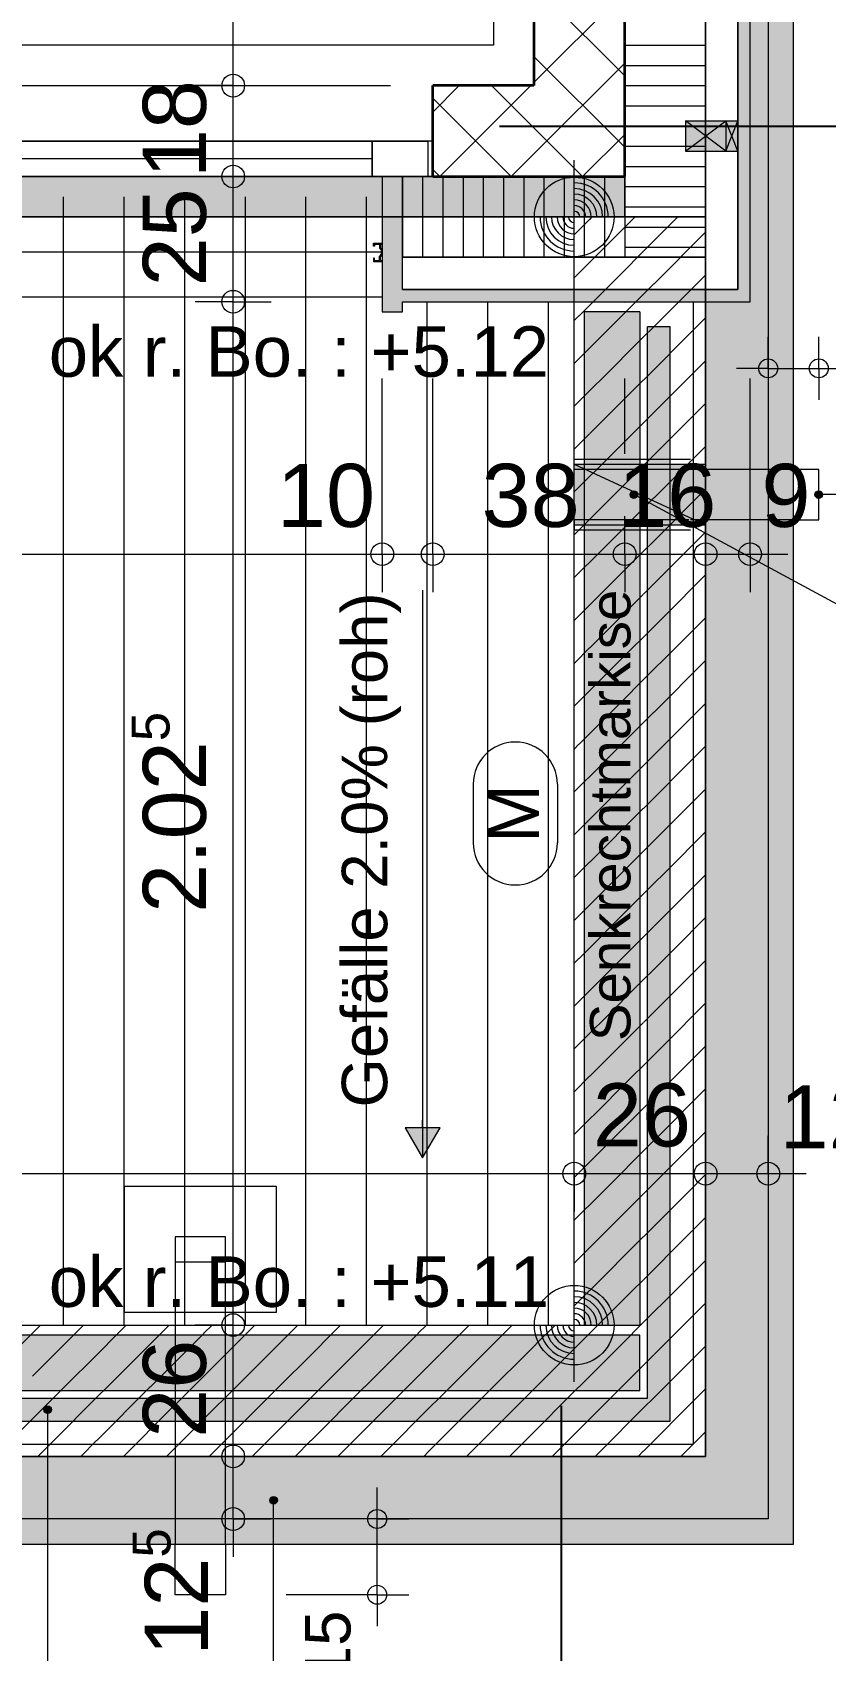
# Model space of a CAD drawing. Header units: metres. Extents: x 0.003 to 0.843, y 0.003 to 0.597.
# Drawn here: x 0.6109 to 0.6423, y 0.1042 to 0.1683 of the extents above; entities that cross this region are included whole.
import ezdxf

# ---------------------------------------------------------------- set-up
doc = ezdxf.new("R2010")
doc.units = ezdxf.units.M
for name, pattern in [('AUSGEZOGEN', [0]), ('LINIE_23', [0.0079, 0.004, -0.0013, 0, -0.0013, 0, -0.0013]), ('PUNKT2', [3.175, 0, -3.175]), ('STRICHLINIE', [19.05, 12.7, -6.35]), ('STRICHPUNKT', [25.4, 12.7, -6.35, 0, -6.35])]:
    doc.linetypes.add(name, pattern=pattern)
for name, color, linetype, lineweight in [('Allgemein', 7, 'AUSGEZOGEN', 18), ('Ausbau Raeume', 7, 'AUSGEZOGEN', 18), ('Aussparungszeichen', 7, 'AUSGEZOGEN', 25), ('Bauachsen grob', 7, 'STRICHPUNKT', 13), ('Beton Ansicht', 7, 'AUSGEZOGEN', 13), ('Beton verdeckt vorne', 7, 'STRICHLINIE', 13), ('Bodenplatte', 7, 'AUSGEZOGEN', 18), ('Daemmung', 7, 'AUSGEZOGEN', 18), ('Decke', 7, 'AUSGEZOGEN', 35), ('Detailmasse', 7, 'AUSGEZOGEN', 13), ('Dichtung', 240, 'AUSGEZOGEN', 13), ('Elektro Text', 251, 'AUSGEZOGEN', 18), ('Entwaesserungsb._ Retentionb', 251, 'AUSGEZOGEN', 25), ('Fenster', 7, 'AUSGEZOGEN', 18), ('Holz Fassadenverkleidung', 7, 'AUSGEZOGEN', 18), ('Holz Unterkonstruktion', 7, 'AUSGEZOGEN', 25), ('Holzgelaender', 7, 'AUSGEZOGEN', 25), ('Konstruktion oben', 7, 'STRICHLINIE', 13), ('Rolladen', 7, 'AUSGEZOGEN', 13), ('Spengler', 7, 'AUSGEZOGEN', 18), ('Text Koten', 7, 'AUSGEZOGEN', 25), ('Text Werkplan Ausfuehrung', 7, 'AUSGEZOGEN', 25), ('Unterkonstruktion', 7, 'AUSGEZOGEN', 18), ('Vorhangbrett', 7, 'AUSGEZOGEN', 13), ('Wand Beton bewehrt', 7, 'AUSGEZOGEN', 35), ('Werkplan- Ausfuehrungsmasse', 7, 'AUSGEZOGEN', 13)]:
    doc.layers.add(name, color=color, linetype=linetype, lineweight=lineweight)
doc.styles.add('ARIAL', font='ARIAL.TTF')

msp = doc.modelspace()

# ---------------------------------------------------------------- hatches: boundary and pattern name
at = {"layer": 'Allgemein', "linetype": 'AUSGEZOGEN', "lineweight": 13}
h = msp.add_hatch(color=32, dxfattribs=at)
h.paths.add_polyline_path([(0.63884, 0.175797), (0.63884, 0.157637), (0.63932, 0.157637), (0.63932, 0.175797)])
h.paths.add_polyline_path([(0.63884, 0.202597), (0.63884, 0.201397), (0.63932, 0.201397), (0.63932, 0.202597)])
h = msp.add_hatch(color=32, dxfattribs=at)
h.paths.add_polyline_path([(0.47636, 0.158117), (0.45436, 0.158117), (0.45436, 0.157637), (0.47636, 0.157637)])
h.paths.add_polyline_path([(0.57596, 0.157637), (0.57596, 0.158117), (0.56526, 0.158117), (0.56526, 0.157637)])
h.paths.add_polyline_path([(0.50236, 0.157637), (0.50236, 0.158117), (0.48036, 0.158117), (0.48036, 0.157637)])
h.paths.add_polyline_path([(0.39146, 0.158117), (0.38076, 0.158117), (0.38076, 0.157637), (0.39146, 0.157637)])
h.paths.add_polyline_path([(0.62556, 0.158117), (0.62556, 0.157637), (0.63884, 0.157637), (0.63884, 0.158117)])
h.paths.add_polyline_path([(0.3174, 0.157637), (0.33116, 0.157637), (0.33116, 0.158117), (0.3174, 0.158117)])
at = {"layer": 'Aussparungszeichen', "linetype": 'AUSGEZOGEN', "lineweight": 13}
msp.add_hatch(color=9, dxfattribs=at).paths.add_polyline_path([(0.63236, 0.151197), (0.63236, 0.148797), (0.63756, 0.148797), (0.63756, 0.151197)])
at = {"layer": 'Bodenplatte', "linetype": 'AUSGEZOGEN', "lineweight": 13}
msp.add_hatch(color=71, dxfattribs=at).paths.add_polyline_path([(0.32236, 0.162597), (0.32236, 0.160997), (0.63436, 0.160997), (0.63436, 0.162597)])
at = {"layer": 'Daemmung', "linetype": 'AUSGEZOGEN', "lineweight": 13}
msp.add_hatch(color=32, dxfattribs=at).paths.add_polyline_path([(0.62556, 0.159397), (0.62556, 0.162597), (0.62476, 0.162597), (0.62476, 0.159397), (0.62476, 0.158597), (0.62476, 0.158117), (0.62476, 0.157637), (0.62476, 0.157237), (0.62556, 0.157237), (0.62556, 0.157637), (0.62556, 0.158117), (0.62556, 0.158597)])
at = {"layer": 'Entwaesserungsb._ Retentionb', "linetype": 'AUSGEZOGEN', "lineweight": 13}
msp.add_hatch(color=7, dxfattribs=at).paths.add_polyline_path([(0.62567, 0.124919), (0.62636, 0.123719), (0.62705, 0.124919)])
at = {"layer": 'Holz Unterkonstruktion', "linetype": 'AUSGEZOGEN', "lineweight": 13}
for points in [[(0.63676, 0.163597), (0.63676, 0.164797), (0.63836, 0.164797), (0.63836, 0.163597)], [(0.63836, 0.163597), (0.63836, 0.164797), (0.63884, 0.164797), (0.63884, 0.163597)]]:
    msp.add_hatch(color=32, dxfattribs=at).paths.add_polyline_path(points, flags=16)
at = {"layer": 'Holzgelaender', "linetype": 'AUSGEZOGEN', "lineweight": 13}
msp.add_hatch(color=254, dxfattribs=at).paths.add_polyline_path([(0.57776, 0.114197), (0.57776, 0.113297), (0.63616, 0.113297), (0.63616, 0.156637), (0.63526, 0.156637), (0.63526, 0.114197)])
at = {"layer": 'Rolladen', "linetype": 'AUSGEZOGEN', "lineweight": 13, "true_color": 0xf2edfc}
for points in [[(0.63496, 0.157237), (0.63496, 0.117097), (0.63276, 0.117097), (0.63276, 0.157237)], [(0.63496, 0.114497), (0.57716, 0.114497), (0.57716, 0.116697), (0.63496, 0.116697)]]:
    msp.add_hatch(color=7, dxfattribs=at).paths.add_polyline_path(points, flags=16)
at = {"layer": 'Spengler', "linetype": 'AUSGEZOGEN', "lineweight": 13}
for points in [[(0.64104, 0.157637), (0.64104, 0.175797), (0.63932, 0.175797), (0.63932, 0.157637)], [(0.57676, 0.111897), (0.57676, 0.108417), (0.64104, 0.108417), (0.64104, 0.157637), (0.63756, 0.157637), (0.63756, 0.111897)]]:
    msp.add_hatch(color=254, dxfattribs=at).paths.add_polyline_path(points)
at = {"layer": 'Text Werkplan Ausfuehrung', "linetype": 'AUSGEZOGEN', "lineweight": 13}
for color, points in [(8, [(0.634593, 0.14992), (0.634642, 0.150125), (0.634571, 0.149993)]), (8, [(0.634571, 0.149993), (0.634642, 0.150125), (0.634588, 0.150069)]), (8, [(0.634649, 0.149865), (0.634715, 0.150147), (0.634593, 0.14992)]), (8, [(0.634593, 0.14992), (0.634715, 0.150147), (0.634642, 0.150125)]), (8, [(0.634649, 0.149865), (0.634791, 0.150129), (0.634715, 0.150147)]), (8, [(0.634725, 0.149848), (0.634791, 0.150129), (0.634649, 0.149865)]), (8, [(0.634725, 0.149848), (0.634847, 0.150075), (0.634791, 0.150129)]), (8, [(0.634798, 0.14987), (0.634847, 0.150075), (0.634725, 0.149848)]), (8, [(0.634798, 0.14987), (0.634869, 0.150002), (0.634847, 0.150075)]), (240, [(0.641911, 0.149922), (0.641911, 0.150072), (0.64189, 0.149997)]), (240, [(0.641965, 0.149868), (0.641965, 0.150126), (0.641911, 0.150072)]), (240, [(0.641965, 0.149868), (0.641911, 0.150072), (0.641911, 0.149922)]), (240, [(0.64204, 0.149847), (0.64204, 0.150147), (0.641965, 0.150126)]), (240, [(0.64204, 0.149847), (0.641965, 0.150126), (0.641965, 0.149868)]), (240, [(0.642115, 0.149868), (0.642115, 0.150126), (0.64204, 0.150147)]), (240, [(0.642115, 0.149868), (0.64204, 0.150147), (0.64204, 0.149847)]), (240, [(0.642169, 0.149922), (0.642169, 0.150072), (0.642115, 0.150126)]), (240, [(0.642169, 0.149922), (0.642115, 0.150126), (0.642115, 0.149868)]), (240, [(0.642169, 0.150072), (0.642169, 0.149922), (0.64219, 0.149997)]), (8, [(0.634869, 0.150002), (0.634798, 0.14987), (0.634852, 0.149926)]), (7, [(0.61137, 0.113747), (0.61167, 0.113747), (0.611649, 0.113822)]), (7, [(0.61137, 0.113747), (0.611649, 0.113822), (0.611391, 0.113822)]), (7, [(0.611391, 0.113672), (0.61167, 0.113747), (0.61137, 0.113747)]), (7, [(0.611391, 0.113822), (0.611649, 0.113822), (0.611595, 0.113876)]), (7, [(0.611391, 0.113822), (0.611595, 0.113876), (0.611445, 0.113876)]), (7, [(0.611391, 0.113672), (0.611649, 0.113672), (0.61167, 0.113747)]), (7, [(0.611445, 0.113618), (0.611649, 0.113672), (0.611391, 0.113672)]), (7, [(0.611445, 0.113876), (0.611595, 0.113876), (0.61152, 0.113897)]), (7, [(0.611445, 0.113618), (0.611595, 0.113618), (0.611649, 0.113672)]), (7, [(0.611595, 0.113618), (0.611445, 0.113618), (0.61152, 0.113597)]), (7, [(0.620331, 0.110232), (0.620589, 0.110232), (0.620535, 0.110286)]), (7, [(0.620331, 0.110232), (0.620535, 0.110286), (0.620385, 0.110286)]), (7, [(0.620385, 0.110286), (0.620535, 0.110286), (0.62046, 0.110307)]), (7, [(0.62031, 0.110157), (0.62061, 0.110157), (0.620589, 0.110232)]), (7, [(0.62031, 0.110157), (0.620589, 0.110232), (0.620331, 0.110232)]), (7, [(0.620331, 0.110082), (0.62061, 0.110157), (0.62031, 0.110157)]), (7, [(0.620331, 0.110082), (0.620589, 0.110082), (0.62061, 0.110157)]), (7, [(0.620385, 0.110028), (0.620589, 0.110082), (0.620331, 0.110082)]), (7, [(0.620385, 0.110028), (0.620535, 0.110028), (0.620589, 0.110082)]), (7, [(0.620535, 0.110028), (0.620385, 0.110028), (0.62046, 0.110007)])]:
    msp.add_hatch(color=color, dxfattribs=at).paths.add_polyline_path(points)

# ---------------------------------------------------------------- linework, layer by layer
at = {"layer": 'Allgemein', "color": 7, "linetype": 'AUSGEZOGEN', "lineweight": 13}
for p, q in [((0.63884, 0.175797), (0.63884, 0.158117)), ((0.63932, 0.157637), (0.63932, 0.175797)), ((0.63836, 0.158117), (0.62556, 0.158117)), ((0.63884, 0.158117), (0.63836, 0.158117)), ((0.62556, 0.157637), (0.63236, 0.157637)), ((0.63236, 0.157637), (0.63884, 0.157637)), ((0.63884, 0.157637), (0.63932, 0.157637))]:
    msp.add_line(p, q, dxfattribs=at)
at = {"layer": 'Ausbau Raeume', "color": 254, "linetype": 'AUSGEZOGEN', "lineweight": 18}
for p, q in [((0.612142, 0.155803), (0.612142, 0.161797)), ((0.614542, 0.155803), (0.614542, 0.161797)), ((0.616942, 0.155803), (0.616942, 0.161797)), ((0.619342, 0.155803), (0.619342, 0.161797)), ((0.621742, 0.155803), (0.621742, 0.161797)), ((0.624142, 0.155803), (0.624142, 0.161797)), ((0.626542, 0.155803), (0.626542, 0.157637)), ((0.628942, 0.155803), (0.628942, 0.157637)), ((0.631342, 0.155803), (0.631342, 0.157637)), ((0.612142, 0.148603), (0.612142, 0.155789)), ((0.614542, 0.148603), (0.614542, 0.155789)), ((0.616942, 0.148603), (0.616942, 0.155789)), ((0.619342, 0.148603), (0.619342, 0.155789)), ((0.621742, 0.148603), (0.621742, 0.155789)), ((0.624142, 0.148603), (0.624142, 0.155789)), ((0.626542, 0.148603), (0.626542, 0.155789)), ((0.628942, 0.148603), (0.628942, 0.155789)), ((0.631342, 0.148603), (0.631342, 0.155789)), ((0.612142, 0.141403), (0.612142, 0.148589)), ((0.614542, 0.141403), (0.614542, 0.148589)), ((0.616942, 0.141403), (0.616942, 0.148589)), ((0.619342, 0.141403), (0.619342, 0.148589)), ((0.621742, 0.141403), (0.621742, 0.148589)), ((0.624142, 0.141403), (0.624142, 0.148589)), ((0.626542, 0.141403), (0.626542, 0.148589)), ((0.628942, 0.141403), (0.628942, 0.148589)), ((0.631342, 0.141403), (0.631342, 0.148589)), ((0.612142, 0.134203), (0.612142, 0.141389)), ((0.614542, 0.134203), (0.614542, 0.141389)), ((0.616942, 0.134203), (0.616942, 0.141389)), ((0.619342, 0.134203), (0.619342, 0.141389)), ((0.621742, 0.134203), (0.621742, 0.141389)), ((0.624142, 0.134203), (0.624142, 0.141389)), ((0.626542, 0.134203), (0.626542, 0.141389)), ((0.628942, 0.134203), (0.628942, 0.141389)), ((0.631342, 0.134203), (0.631342, 0.141389)), ((0.612142, 0.127003), (0.612142, 0.134189)), ((0.614542, 0.127003), (0.614542, 0.134189)), ((0.616942, 0.127003), (0.616942, 0.134189)), ((0.619342, 0.127003), (0.619342, 0.134189)), ((0.621742, 0.127003), (0.621742, 0.134189)), ((0.624142, 0.127003), (0.624142, 0.134189)), ((0.626542, 0.127003), (0.626542, 0.134189)), ((0.628942, 0.127003), (0.628942, 0.134189)), ((0.631342, 0.127003), (0.631342, 0.134189)), ((0.612142, 0.119803), (0.612142, 0.126989)), ((0.614542, 0.119803), (0.614542, 0.126989)), ((0.616942, 0.119803), (0.616942, 0.126989)), ((0.619342, 0.119803), (0.619342, 0.126989)), ((0.621742, 0.119803), (0.621742, 0.126989)), ((0.624142, 0.119803), (0.624142, 0.126989)), ((0.626542, 0.119803), (0.626542, 0.126989)), ((0.628942, 0.119803), (0.628942, 0.126989)), ((0.631342, 0.119803), (0.631342, 0.126989)), ((0.612142, 0.117097), (0.612142, 0.119789)), ((0.614542, 0.117097), (0.614542, 0.119789)), ((0.616942, 0.117097), (0.616942, 0.119789)), ((0.619342, 0.117097), (0.619342, 0.119789)), ((0.621742, 0.117097), (0.621742, 0.119789)), ((0.624142, 0.117097), (0.624142, 0.119789)), ((0.626542, 0.117097), (0.626542, 0.119789)), ((0.628942, 0.117097), (0.628942, 0.119789)), ((0.631342, 0.117097), (0.631342, 0.119789))]:
    msp.add_line(p, q, dxfattribs=at)
at = {"layer": 'Aussparungszeichen', "color": 8, "linetype": 'STRICHLINIE', "lineweight": 13}
for p, q in [((0.63236, 0.151197), (0.63756, 0.151197)), ((0.63236, 0.151197), (0.63756, 0.148797)), ((0.63236, 0.148797), (0.63756, 0.148797))]:
    msp.add_line(p, q, dxfattribs=at)
at = {"layer": 'Bauachsen grob', "color": 32, "linetype": 'LINIE_23', "lineweight": 25, "true_color": 0xc36e14}
for p, q in [((0.63186, 0.013897), (0.63186, 0.581)), ((0.2294, 0.164597), (0.73132, 0.164597))]:
    msp.add_line(p, q, dxfattribs=at)
at = {"layer": 'Beton Ansicht', "color": 7, "linetype": 'AUSGEZOGEN', "lineweight": 13}
for p, q in [((0.63236, 0.117097), (0.63236, 0.157637)), ((0.57576, 0.117097), (0.63236, 0.117097))]:
    msp.add_line(p, q, dxfattribs=at)
at = {"layer": 'Beton verdeckt vorne', "color": 7, "linetype": 'STRICHLINIE', "lineweight": 13}
for p, q in [((0.63236, 0.157637), (0.63236, 0.160997)), ((0.63756, 0.160997), (0.63236, 0.160997)), ((0.63236, 0.158597), (0.63236, 0.160997)), ((0.63756, 0.160997), (0.63756, 0.111897)), ((0.63756, 0.111897), (0.57576, 0.111897))]:
    msp.add_line(p, q, dxfattribs=at)
at = {"layer": 'Bodenplatte', "color": 92, "linetype": 'STRICHLINIE', "lineweight": 18}
for p, q in [((0.63436, 0.162597), (0.32236, 0.162597)), ((0.63436, 0.160997), (0.63436, 0.162597)), ((0.31916, 0.160997), (0.63756, 0.160997)), ((0.63756, 0.111897), (0.63756, 0.160997)), ((0.31916, 0.111897), (0.63756, 0.111897))]:
    msp.add_line(p, q, dxfattribs=at)
at = {"layer": 'Daemmung', "color": 7, "linetype": 'AUSGEZOGEN', "lineweight": 18}
for p, q in [((0.63756, 0.159397), (0.63756, 0.175797)), ((0.63436, 0.174597), (0.63436, 0.162597)), ((0.62556, 0.159397), (0.62556, 0.162597)), ((0.62676, 0.162597), (0.62556, 0.162597)), ((0.63076, 0.162597), (0.62676, 0.162597)), ((0.63436, 0.162597), (0.63076, 0.162597)), ((0.62556, 0.159397), (0.63436, 0.159397)), ((0.63436, 0.159397), (0.63756, 0.159397))]:
    msp.add_line(p, q, dxfattribs=at)
at = {"layer": 'Daemmung', "color": 7, "linetype": 'AUSGEZOGEN', "lineweight": 13}
for p, q in [((0.62556, 0.162597), (0.62476, 0.162597)), ((0.62476, 0.162597), (0.62476, 0.159397)), ((0.62556, 0.159397), (0.62556, 0.162597)), ((0.62556, 0.162597), (0.62556, 0.159397)), ((0.62636, 0.162597), (0.62636, 0.159397)), ((0.62716, 0.162597), (0.62716, 0.159397)), ((0.62716, 0.162597), (0.62716, 0.159397)), ((0.62796, 0.162597), (0.62796, 0.159397)), ((0.62876, 0.162597), (0.62876, 0.159397)), ((0.62956, 0.162597), (0.62956, 0.159397)), ((0.63036, 0.162597), (0.63036, 0.159397)), ((0.63036, 0.162597), (0.63036, 0.159397)), ((0.63116, 0.162597), (0.63116, 0.159397)), ((0.63196, 0.162597), (0.63196, 0.159397)), ((0.63276, 0.162597), (0.63276, 0.159397)), ((0.63356, 0.162597), (0.63356, 0.159397)), ((0.63356, 0.162597), (0.63356, 0.159397)), ((0.62476, 0.159397), (0.62476, 0.158597)), ((0.62556, 0.158597), (0.62556, 0.159397)), ((0.62476, 0.158597), (0.62476, 0.158117)), ((0.62556, 0.158117), (0.62556, 0.158597)), ((0.62476, 0.158117), (0.62476, 0.157637)), ((0.62476, 0.157637), (0.62476, 0.157237)), ((0.62476, 0.157237), (0.62556, 0.157237)), ((0.62556, 0.157237), (0.62556, 0.157637))]:
    msp.add_line(p, q, dxfattribs=at)
for points in [[(0.63436, 0.167797), (0.63436, 0.167797), (0.63756, 0.167797)], [(0.63436, 0.166997), (0.63436, 0.166997), (0.63756, 0.166997)], [(0.63436, 0.166197), (0.63436, 0.166197), (0.63756, 0.166197)], [(0.63436, 0.166197), (0.63436, 0.166197), (0.63756, 0.166197)], [(0.63436, 0.165397), (0.63436, 0.165397), (0.63756, 0.165397)], [(0.63436, 0.164597), (0.63436, 0.164597), (0.63756, 0.164597)], [(0.63436, 0.163797), (0.63436, 0.163797), (0.63756, 0.163797)], [(0.63436, 0.162997), (0.63436, 0.162997), (0.63756, 0.162997)], [(0.63436, 0.162997), (0.63436, 0.162997), (0.63756, 0.162997)], [(0.63436, 0.162597), (0.63436, 0.161406), (0.63436, 0.159397)], [(0.63436, 0.162197), (0.63436, 0.162197), (0.63756, 0.162197)], [(0.63436, 0.161397), (0.63436, 0.161397), (0.63756, 0.161397)], [(0.63436, 0.160597), (0.63436, 0.160597), (0.63756, 0.160597)], [(0.63436, 0.159797), (0.63436, 0.159797), (0.63756, 0.159797)], [(0.63436, 0.159797), (0.63436, 0.159797), (0.63756, 0.159797)]]:
    msp.add_lwpolyline(points, dxfattribs=at)
at = {"layer": 'Decke', "color": 92, "linetype": 'STRICHPUNKT', "lineweight": 18}
for p, q in [((0.32236, 0.162597), (0.63436, 0.162597)), ((0.63436, 0.162597), (0.63436, 0.160997)), ((0.63756, 0.160997), (0.31916, 0.160997)), ((0.63756, 0.111897), (0.63756, 0.160997)), ((0.31916, 0.111897), (0.63756, 0.111897))]:
    msp.add_line(p, q, dxfattribs=at)
at = {"layer": 'Decke', "color": 92, "linetype": 'STRICHLINIE', "lineweight": 18}
msp.add_line((0.57676, 0.111897), (0.63756, 0.111897), dxfattribs=at)
at = {"layer": 'Decke', "color": 203, "linetype": 'PUNKT2', "lineweight": 13, "true_color": 0xaa6ed8}
msp.add_circle((0.63436, 0.157597), 0.000000002, dxfattribs=at)
at = {"layer": 'Detailmasse', "color": 240, "linetype": 'AUSGEZOGEN', "lineweight": 13}
for p, q in [((0.64004, 0.154997), (0.64004, 0.156247)), ((0.64204, 0.154997), (0.64204, 0.156247)), ((0.64004, 0.154997), (0.63879, 0.154997)), ((0.64004, 0.154997), (0.64004, 0.153747)), ((0.64004, 0.154997), (0.64204, 0.154997)), ((0.64204, 0.154997), (0.64204, 0.153747)), ((0.64204, 0.154997), (0.64329, 0.154997)), ((0.62456, 0.109417), (0.62456, 0.110667)), ((0.62456, 0.109417), (0.62331, 0.109417)), ((0.62456, 0.109417), (0.62581, 0.109417)), ((0.62456, 0.109417), (0.62456, 0.109417)), ((0.62456, 0.106417), (0.62456, 0.109417)), ((0.62456, 0.106417), (0.62096, 0.106417)), ((0.62456, 0.106417), (0.62331, 0.106417)), ((0.62456, 0.106417), (0.62581, 0.106417)), ((0.62456, 0.106417), (0.62456, 0.105167))]:
    msp.add_line(p, q, dxfattribs=at)
for centre in [(0.64004, 0.154997), (0.64204, 0.154997), (0.62456, 0.109417), (0.62456, 0.106417)]:
    msp.add_circle(centre, 0.000375, dxfattribs=at)
at = {"layer": 'Dichtung', "color": 21, "linetype": 'AUSGEZOGEN', "lineweight": 13, "true_color": 0xffa8a8}
for p, q in [((0.632975, 0.160899), (0.633073, 0.160997)), ((0.633823, 0.16005), (0.63477, 0.160997)), ((0.634672, 0.159202), (0.636467, 0.160997)), ((0.63236, 0.160284), (0.632971, 0.160895)), ((0.635521, 0.158353), (0.63756, 0.160393)), ((0.63236, 0.158587), (0.633819, 0.160046)), ((0.632551, 0.157081), (0.634668, 0.159198)), ((0.633399, 0.156232), (0.635516, 0.158349)), ((0.636369, 0.157505), (0.63756, 0.158696)), ((0.63236, 0.15689), (0.632546, 0.157076)), ((0.634248, 0.155384), (0.636365, 0.157501)), ((0.635096, 0.154535), (0.637213, 0.156652)), ((0.637218, 0.156656), (0.63756, 0.156999)), ((0.63236, 0.155193), (0.633395, 0.156228)), ((0.63236, 0.153496), (0.634243, 0.155379)), ((0.635945, 0.153686), (0.63756, 0.155302)), ((0.632975, 0.152414), (0.635092, 0.154531)), ((0.633823, 0.151565), (0.635941, 0.153682)), ((0.636793, 0.152838), (0.63756, 0.153605)), ((0.634672, 0.150717), (0.636789, 0.152834)), ((0.63236, 0.151799), (0.632971, 0.152409)), ((0.63236, 0.150102), (0.633819, 0.151561)), ((0.635521, 0.149868), (0.63756, 0.151908)), ((0.632551, 0.148595), (0.634668, 0.150712)), ((0.636369, 0.14902), (0.63756, 0.15021)), ((0.633399, 0.147747), (0.635516, 0.149864)), ((0.634248, 0.146898), (0.636365, 0.149015)), ((0.63236, 0.148405), (0.632546, 0.148591)), ((0.635096, 0.14605), (0.637213, 0.148167)), ((0.637218, 0.148171), (0.63756, 0.148513)), ((0.63236, 0.146708), (0.633395, 0.147743)), ((0.63236, 0.14501), (0.634243, 0.146894)), ((0.635945, 0.145201), (0.63756, 0.146816)), ((0.632975, 0.143928), (0.635092, 0.146045)), ((0.633823, 0.14308), (0.635941, 0.145197)), ((0.636793, 0.144353), (0.63756, 0.145119)), ((0.634672, 0.142231), (0.636789, 0.144348)), ((0.63236, 0.143313), (0.632971, 0.143924)), ((0.63236, 0.141616), (0.633819, 0.143076)), ((0.635521, 0.141383), (0.63756, 0.143422)), ((0.632551, 0.14011), (0.634668, 0.142227)), ((0.636369, 0.140534), (0.63756, 0.141725)), ((0.633399, 0.139261), (0.635516, 0.141379)), ((0.634248, 0.138413), (0.636365, 0.14053)), ((0.63236, 0.139919), (0.632546, 0.140106)), ((0.637218, 0.139686), (0.63756, 0.140028)), ((0.63236, 0.138222), (0.633395, 0.139257)), ((0.635096, 0.137564), (0.637213, 0.139682)), ((0.63236, 0.136525), (0.634243, 0.138409)), ((0.635945, 0.136716), (0.63756, 0.138331)), ((0.632975, 0.135443), (0.635092, 0.13756)), ((0.633823, 0.134595), (0.635941, 0.136712)), ((0.636793, 0.135867), (0.63756, 0.136634)), ((0.63236, 0.134828), (0.632971, 0.135439)), ((0.634672, 0.133746), (0.636789, 0.135863)), ((0.635521, 0.132898), (0.63756, 0.134937)), ((0.63236, 0.133131), (0.633819, 0.13459)), ((0.632551, 0.131625), (0.634668, 0.133742)), ((0.633399, 0.130776), (0.635516, 0.132893)), ((0.636369, 0.132049), (0.63756, 0.13324)), ((0.63236, 0.131434), (0.632546, 0.131621)), ((0.634248, 0.129928), (0.636365, 0.132045)), ((0.637218, 0.1312), (0.63756, 0.131543)), ((0.635096, 0.129079), (0.637213, 0.131196)), ((0.63236, 0.129737), (0.633395, 0.130772)), ((0.63236, 0.12804), (0.634243, 0.129923)), ((0.635945, 0.128231), (0.63756, 0.129846)), ((0.632975, 0.126958), (0.635092, 0.129075)), ((0.633823, 0.126109), (0.635941, 0.128226)), ((0.636793, 0.127382), (0.63756, 0.128149)), ((0.63236, 0.126343), (0.632971, 0.126954)), ((0.634672, 0.125261), (0.636789, 0.127378)), ((0.635521, 0.124412), (0.63756, 0.126452)), ((0.63236, 0.124646), (0.633819, 0.126105)), ((0.632551, 0.123139), (0.634668, 0.125257)), ((0.633399, 0.122291), (0.635516, 0.124408)), ((0.636369, 0.123564), (0.63756, 0.124755)), ((0.63236, 0.122949), (0.632546, 0.123135)), ((0.634248, 0.121442), (0.636365, 0.123559)), ((0.635096, 0.120594), (0.637213, 0.122711)), ((0.637218, 0.122715), (0.63756, 0.123058)), ((0.63236, 0.121252), (0.633395, 0.122287)), ((0.63236, 0.119555), (0.634243, 0.121438)), ((0.635945, 0.119745), (0.63756, 0.121361)), ((0.632975, 0.118473), (0.635092, 0.12059)), ((0.633823, 0.117624), (0.635941, 0.119741)), ((0.636793, 0.118897), (0.63756, 0.119663)), ((0.634672, 0.116776), (0.636789, 0.118893)), ((0.63236, 0.117858), (0.632971, 0.118468)), ((0.635521, 0.115927), (0.63756, 0.117966)), ((0.631702, 0.115503), (0.633819, 0.11762)), ((0.610065, 0.115927), (0.611235, 0.117097)), ((0.610913, 0.115078), (0.612932, 0.117097)), ((0.613883, 0.116351), (0.614629, 0.117097)), ((0.614732, 0.115503), (0.616326, 0.117097)), ((0.61558, 0.114654), (0.617697, 0.116771)), ((0.617701, 0.116776), (0.618023, 0.117097)), ((0.61855, 0.115927), (0.61972, 0.117097)), ((0.619398, 0.115078), (0.621417, 0.117097)), ((0.622368, 0.116351), (0.623114, 0.117097)), ((0.623217, 0.115503), (0.624812, 0.117097)), ((0.624065, 0.114654), (0.626182, 0.116771)), ((0.626187, 0.116776), (0.626509, 0.117097)), ((0.627035, 0.115927), (0.628206, 0.117097)), ((0.627884, 0.115078), (0.629903, 0.117097)), ((0.630854, 0.116351), (0.6316, 0.117097)), ((0.632551, 0.114654), (0.634668, 0.116771)), ((0.611762, 0.11423), (0.613879, 0.116347)), ((0.620247, 0.11423), (0.622364, 0.116347)), ((0.628732, 0.11423), (0.630849, 0.116347)), ((0.636369, 0.115078), (0.63756, 0.116269)), ((0.61261, 0.113381), (0.614727, 0.115498)), ((0.616429, 0.113806), (0.618546, 0.115923)), ((0.621096, 0.113381), (0.623213, 0.115498)), ((0.624914, 0.113806), (0.627031, 0.115923)), ((0.629581, 0.113381), (0.631698, 0.115498)), ((0.633399, 0.113806), (0.635516, 0.115923)), ((0.617277, 0.112957), (0.619394, 0.115074)), ((0.625762, 0.112957), (0.62788, 0.115074)), ((0.634248, 0.112957), (0.636365, 0.115074)), ((0.60964, 0.112109), (0.611758, 0.114226)), ((0.613459, 0.112533), (0.615576, 0.11465)), ((0.618126, 0.112109), (0.620243, 0.114226)), ((0.621944, 0.112533), (0.624061, 0.11465)), ((0.626611, 0.112109), (0.628728, 0.114226)), ((0.630429, 0.112533), (0.632546, 0.11465)), ((0.635096, 0.112109), (0.637213, 0.114226)), ((0.637218, 0.11423), (0.63756, 0.114572)), ((0.61452, 0.111897), (0.616424, 0.113801)), ((0.623006, 0.111897), (0.62491, 0.113801)), ((0.631491, 0.111897), (0.633395, 0.113801)), ((0.611126, 0.111897), (0.612606, 0.113377)), ((0.616217, 0.111897), (0.617273, 0.112953)), ((0.619612, 0.111897), (0.621091, 0.113377)), ((0.624703, 0.111897), (0.625758, 0.112953)), ((0.628097, 0.111897), (0.629577, 0.113377)), ((0.633188, 0.111897), (0.634243, 0.112953)), ((0.636582, 0.111897), (0.63756, 0.112875)), ((0.612823, 0.111897), (0.613455, 0.112529)), ((0.621309, 0.111897), (0.62194, 0.112529)), ((0.629794, 0.111897), (0.630425, 0.112529)), ((0.617914, 0.111897), (0.618121, 0.112104)), ((0.6264, 0.111897), (0.626607, 0.112104)), ((0.634885, 0.111897), (0.635092, 0.112104))]:
    msp.add_line(p, q, dxfattribs=at)
at = {"layer": 'Elektro Text', "color": 40, "linetype": 'AUSGEZOGEN', "lineweight": 18}
for p, q in [((0.62836, 0.138528), (0.62836, 0.136201)), ((0.631693, 0.138528), (0.631693, 0.136201))]:
    msp.add_line(p, q, dxfattribs=at)
for centre, start, end in [((0.630027, 0.138528), 0, 180), ((0.630027, 0.136201), 180, 0)]:
    msp.add_arc(centre, 0.001667, start, end, dxfattribs=at)
at = {"layer": 'Entwaesserungsb._ Retentionb', "color": 7, "linetype": 'AUSGEZOGEN', "lineweight": 13}
for p, q in [((0.62636, 0.146209), (0.62636, 0.123719)), ((0.62636, 0.124919), (0.62636, 0.125219)), ((0.62705, 0.124919), (0.62567, 0.124919)), ((0.62567, 0.124919), (0.62636, 0.123719)), ((0.62636, 0.123719), (0.62705, 0.124919)), ((0.62636, 0.123719), (0.62636, 0.123719)), ((0.62636, 0.123719), (0.62636, 0.123719)), ((0.62636, 0.123719), (0.62636, 0.123719))]:
    msp.add_line(p, q, dxfattribs=at)
at = {"layer": 'Entwaesserungsb._ Retentionb', "color": 7, "linetype": 'PUNKT2', "lineweight": 13}
msp.add_line((0.48036, 0.120097), (0.63236, 0.120097), dxfattribs=at)
at = {"layer": 'Fenster', "color": 7, "linetype": 'AUSGEZOGEN', "lineweight": 13}
msp.add_line((0.62436, 0.163297), (0.60077, 0.163297), dxfattribs=at)
for points in [[(0.62436, 0.162597), (0.57716, 0.162597), (0.57716, 0.163997), (0.62436, 0.163997), (0.62436, 0.162597)], [(0.62656, 0.162597), (0.62436, 0.162597), (0.62436, 0.163997), (0.62656, 0.163997), (0.62656, 0.162597)]]:
    msp.add_lwpolyline(points, dxfattribs=at)
at = {"layer": 'Holz Fassadenverkleidung', "color": 7, "linetype": 'PUNKT2', "lineweight": 13}
for p, q in [((0.64004, 0.488677), (0.64004, 0.109417)), ((0.64004, 0.109417), (0.31668, 0.109417))]:
    msp.add_line(p, q, dxfattribs=at)
at = {"layer": 'Holz Unterkonstruktion', "color": 7, "linetype": 'AUSGEZOGEN', "lineweight": 13}
for p, q in [((0.63676, 0.164797), (0.63676, 0.163597)), ((0.63676, 0.164797), (0.63836, 0.164797)), ((0.63836, 0.163597), (0.63676, 0.164797)), ((0.63676, 0.163597), (0.63836, 0.164797)), ((0.63836, 0.164797), (0.63836, 0.163597)), ((0.63836, 0.164797), (0.63836, 0.163597)), ((0.63836, 0.164797), (0.63884, 0.164797)), ((0.63884, 0.163597), (0.63836, 0.164797)), ((0.63836, 0.163597), (0.63884, 0.164797)), ((0.63884, 0.164797), (0.63884, 0.163597)), ((0.63676, 0.163597), (0.63836, 0.163597)), ((0.63836, 0.163597), (0.63884, 0.163597))]:
    msp.add_line(p, q, dxfattribs=at)
at = {"layer": 'Holzgelaender', "color": 7, "linetype": 'AUSGEZOGEN', "lineweight": 13}
for p, q in [((0.63616, 0.156637), (0.63526, 0.156637)), ((0.63526, 0.114197), (0.63526, 0.156637)), ((0.63616, 0.113297), (0.63616, 0.156637)), ((0.57776, 0.114197), (0.63526, 0.114197)), ((0.57776, 0.113297), (0.63616, 0.113297))]:
    msp.add_line(p, q, dxfattribs=at)
at = {"layer": 'Konstruktion oben', "color": 7, "linetype": 'STRICHPUNKT', "lineweight": 18}
for p, q in [((0.64004, 0.488677), (0.64004, 0.109417)), ((0.63708, 0.112377), (0.63708, 0.157637)), ((0.57676, 0.112377), (0.63708, 0.112377)), ((0.64004, 0.109417), (0.31668, 0.109417))]:
    msp.add_line(p, q, dxfattribs=at)
at = {"layer": 'Rolladen', "color": 7, "linetype": 'AUSGEZOGEN', "lineweight": 13}
for p, q in [((0.62441, 0.159837), (0.62441, 0.159957)), ((0.62441, 0.159957), (0.62475, 0.159957)), ((0.62445, 0.159837), (0.62441, 0.159837)), ((0.62445, 0.159917), (0.62465, 0.159917)), ((0.62445, 0.159917), (0.62445, 0.159837)), ((0.62465, 0.159917), (0.62465, 0.159761)), ((0.62465, 0.159761), (0.62472, 0.159691)), ((0.62469, 0.159917), (0.62475, 0.159917)), ((0.62469, 0.159917), (0.62469, 0.159777)), ((0.62469, 0.159777), (0.62476, 0.159707)), ((0.62472, 0.159691), (0.62472, 0.159504)), ((0.62475, 0.159917), (0.62475, 0.159957)), ((0.62476, 0.159487), (0.62476, 0.159707)), ((0.62476, 0.159547), (0.62476, 0.159647)), ((0.62441, 0.159357), (0.62441, 0.159237)), ((0.62445, 0.159357), (0.62441, 0.159357)), ((0.62441, 0.159237), (0.62475, 0.159237)), ((0.62445, 0.159277), (0.62445, 0.159357)), ((0.62445, 0.159277), (0.62465, 0.159277)), ((0.62465, 0.159434), (0.62472, 0.159504)), ((0.62465, 0.159277), (0.62465, 0.159434)), ((0.62469, 0.159417), (0.62476, 0.159487)), ((0.62469, 0.159277), (0.62469, 0.159417)), ((0.62469, 0.159277), (0.62475, 0.159277)), ((0.62475, 0.159237), (0.62475, 0.159277)), ((0.62476, 0.159537), (0.62476, 0.159547))]:
    msp.add_line(p, q, dxfattribs=at)
at = {"layer": 'Rolladen', "color": 7, "linetype": 'STRICHPUNKT', "lineweight": 13}
for p, q in [((0.62476, 0.159597), (0.57676, 0.159597)), ((0.57676, 0.157837), (0.62476, 0.157837))]:
    msp.add_line(p, q, dxfattribs=at)
at = {"layer": 'Rolladen', "color": 202, "linetype": 'STRICHPUNKT', "lineweight": 13}
for p, q in [((0.63496, 0.157237), (0.63276, 0.157237)), ((0.63276, 0.157237), (0.63276, 0.117097)), ((0.63496, 0.157237), (0.63496, 0.117097)), ((0.63496, 0.116697), (0.57716, 0.116697)), ((0.63276, 0.117097), (0.63496, 0.117097)), ((0.63496, 0.114497), (0.63496, 0.116697)), ((0.63496, 0.114497), (0.57716, 0.114497))]:
    msp.add_line(p, q, dxfattribs=at)
at = {"layer": 'Spengler', "color": 7, "linetype": 'AUSGEZOGEN', "lineweight": 13}
for p, q in [((0.64104, 0.157637), (0.64104, 0.175797)), ((0.63756, 0.111897), (0.63756, 0.157637)), ((0.64104, 0.108417), (0.64104, 0.157637)), ((0.57676, 0.111897), (0.63756, 0.111897)), ((0.57676, 0.108417), (0.64104, 0.108417))]:
    msp.add_line(p, q, dxfattribs=at)
at = {"layer": 'Spengler', "color": 240, "linetype": 'AUSGEZOGEN', "lineweight": 18}
for p, q in [((0.63236, 0.151397), (0.63696, 0.151397)), ((0.63696, 0.150997), (0.63236, 0.150997)), ((0.64204, 0.150997), (0.64104, 0.150997)), ((0.64204, 0.148997), (0.64204, 0.150997)), ((0.636891, 0.148997), (0.63236, 0.148997)), ((0.63236, 0.148997), (0.63236, 0.148597)), ((0.64104, 0.148997), (0.64204, 0.148997)), ((0.63236, 0.148597), (0.63696, 0.148597))]:
    msp.add_line(p, q, dxfattribs=at)
at = {"layer": 'Spengler', "color": 240, "linetype": 'STRICHLINIE', "lineweight": 13}
for p, q in [((0.64104, 0.150997), (0.63696, 0.150997)), ((0.64104, 0.148997), (0.63696, 0.148997))]:
    msp.add_line(p, q, dxfattribs=at)
at = {"layer": 'Spengler', "color": 240, "linetype": 'PUNKT2', "lineweight": 13}
for p, q in [((0.61456, 0.117597), (0.61456, 0.122597)), ((0.61456, 0.122597), (0.62056, 0.122597)), ((0.62056, 0.122597), (0.62056, 0.117597)), ((0.62056, 0.117597), (0.61456, 0.117597))]:
    msp.add_line(p, q, dxfattribs=at)
at = {"layer": 'Spengler', "color": 240, "linetype": 'STRICHLINIE', "lineweight": 18}
for p, q in [((0.61856, 0.120597), (0.61656, 0.120597)), ((0.61656, 0.120597), (0.61656, 0.108417)), ((0.61856, 0.108417), (0.61856, 0.120597)), ((0.61856, 0.119597), (0.61656, 0.119597))]:
    msp.add_line(p, q, dxfattribs=at)
at = {"layer": 'Spengler', "color": 240, "linetype": 'AUSGEZOGEN', "lineweight": 13}
for p, q in [((0.61656, 0.106417), (0.61656, 0.108417)), ((0.61856, 0.108417), (0.61856, 0.106417)), ((0.61856, 0.106417), (0.61656, 0.106417))]:
    msp.add_line(p, q, dxfattribs=at)
at = {"layer": 'Text Koten', "color": 240, "linetype": 'AUSGEZOGEN', "lineweight": 13}
for p, q in [((0.63236, 0.158747), (0.63236, 0.163247)), ((0.63236, 0.159422), (0.63236, 0.162572)), ((0.63011, 0.160997), (0.63461, 0.160997)), ((0.630787, 0.160997), (0.633935, 0.160997)), ((0.63236, 0.114847), (0.63236, 0.119347)), ((0.63236, 0.115522), (0.63236, 0.118672)), ((0.63011, 0.117097), (0.63461, 0.117097)), ((0.630787, 0.117097), (0.633935, 0.117097))]:
    msp.add_line(p, q, dxfattribs=at)
for centre in [(0.63236, 0.160997), (0.63236, 0.117097)]:
    msp.add_circle(centre, 0.001575, dxfattribs=at)
for centre, radius, start, end in [((0.63236, 0.160997), 0.00135, 0, 90), ((0.63236, 0.160997), 0.001125, 0, 90), ((0.63236, 0.160997), 0.0009, 0, 90), ((0.63236, 0.160997), 0.000675, 0, 90), ((0.63236, 0.160997), 0.00135, 180, 270), ((0.63236, 0.160997), 0.001125, 180, 270), ((0.63236, 0.160997), 0.0009, 180, 270), ((0.63236, 0.160997), 0.000675, 180, 270), ((0.63236, 0.160997), 0.00045, 180, 270), ((0.63236, 0.160997), 0.000225, 180, 270), ((0.63236, 0.160997), 0.00045, 0, 90), ((0.63236, 0.160997), 0.000225, 0, 90), ((0.63236, 0.117097), 0.00135, 0, 90), ((0.63236, 0.117097), 0.001125, 0, 90), ((0.63236, 0.117097), 0.0009, 0, 90), ((0.63236, 0.117097), 0.000675, 0, 90), ((0.63236, 0.117097), 0.00045, 0, 90), ((0.63236, 0.117097), 0.000225, 0, 90), ((0.63236, 0.117097), 0.00135, 180, 270), ((0.63236, 0.117097), 0.001125, 180, 270), ((0.63236, 0.117097), 0.0009, 180, 270), ((0.63236, 0.117097), 0.000675, 180, 270), ((0.63236, 0.117097), 0.00045, 180, 270), ((0.63236, 0.117097), 0.000225, 180, 270)]:
    msp.add_arc(centre, radius, start, end, dxfattribs=at)
at = {"layer": 'Text Werkplan Ausfuehrung', "color": 8, "linetype": 'AUSGEZOGEN', "lineweight": 13}
for p, q in [((0.634588, 0.150069), (0.634588, 0.150069)), ((0.634791, 0.150129), (0.634791, 0.150129)), ((0.634649, 0.149865), (0.634649, 0.149865)), ((0.643105, 0.145469), (0.63472, 0.149997)), ((0.634852, 0.149926), (0.634852, 0.149926))]:
    msp.add_line(p, q, dxfattribs=at)
at = {"layer": 'Text Werkplan Ausfuehrung', "color": 240, "linetype": 'AUSGEZOGEN', "lineweight": 13}
for p, q in [((0.64204, 0.150147), (0.64204, 0.150147)), ((0.64189, 0.149997), (0.64189, 0.149997)), ((0.645456, 0.149997), (0.64204, 0.149997)), ((0.64204, 0.149847), (0.64204, 0.149847)), ((0.64219, 0.149997), (0.64219, 0.149997))]:
    msp.add_line(p, q, dxfattribs=at)
at = {"layer": 'Text Werkplan Ausfuehrung', "color": 7, "linetype": 'AUSGEZOGEN', "lineweight": 13}
for p, q in [((0.61137, 0.113747), (0.61137, 0.113747)), ((0.61152, 0.113897), (0.61152, 0.113897)), ((0.61152, 0.100691), (0.61152, 0.113747)), ((0.61152, 0.113597), (0.61152, 0.113597)), ((0.61167, 0.113747), (0.61167, 0.113747)), ((0.62046, 0.110307), (0.62046, 0.110307)), ((0.62031, 0.110157), (0.62031, 0.110157)), ((0.62046, 0.096591), (0.62046, 0.110157)), ((0.62046, 0.110007), (0.62046, 0.110007)), ((0.62061, 0.110157), (0.62061, 0.110157))]:
    msp.add_line(p, q, dxfattribs=at)
at = {"layer": 'Text Werkplan Ausfuehrung', "color": 8, "linetype": 'AUSGEZOGEN', "lineweight": 13}
msp.add_circle((0.63472, 0.149997), 0.00015, dxfattribs=at)
at = {"layer": 'Text Werkplan Ausfuehrung', "color": 240, "linetype": 'AUSGEZOGEN', "lineweight": 13}
msp.add_circle((0.64204, 0.149997), 0.00015, dxfattribs=at)
at = {"layer": 'Text Werkplan Ausfuehrung', "color": 7, "linetype": 'AUSGEZOGEN', "lineweight": 13}
for centre in [(0.61152, 0.113747), (0.62046, 0.110157)]:
    msp.add_circle(centre, 0.00015, dxfattribs=at)
at = {"layer": 'Unterkonstruktion', "color": 7, "linetype": 'AUSGEZOGEN', "lineweight": 13}
for p, q in [((0.63756, 0.175797), (0.63756, 0.159397)), ((0.63884, 0.158117), (0.63884, 0.175797)), ((0.62556, 0.158597), (0.62556, 0.159397)), ((0.63436, 0.159397), (0.62556, 0.159397)), ((0.63756, 0.159397), (0.63436, 0.159397)), ((0.62556, 0.158117), (0.62556, 0.158597)), ((0.62556, 0.158117), (0.63836, 0.158117)), ((0.63836, 0.158117), (0.63884, 0.158117))]:
    msp.add_line(p, q, dxfattribs=at)
at = {"layer": 'Vorhangbrett', "color": 191, "linetype": 'STRICHPUNKT', "lineweight": 13, "true_color": 0xbe96ea}
for p, q in [((0.62916, 0.208597), (0.62916, 0.167797)), ((0.62916, 0.167797), (0.49486, 0.167797))]:
    msp.add_line(p, q, dxfattribs=at)
at = {"layer": 'Wand Beton bewehrt', "color": 7, "linetype": 'AUSGEZOGEN', "lineweight": 35}
for p, q in [((0.63076, 0.174597), (0.63076, 0.166197)), ((0.63436, 0.162597), (0.63436, 0.174597)), ((0.62676, 0.163997), (0.62676, 0.166197)), ((0.63076, 0.166197), (0.62676, 0.166197)), ((0.62676, 0.162597), (0.62676, 0.163997)), ((0.62676, 0.162597), (0.63076, 0.162597)), ((0.63076, 0.162597), (0.63436, 0.162597))]:
    msp.add_line(p, q, dxfattribs=at)
at = {"layer": 'Wand Beton bewehrt', "color": 7, "linetype": 'AUSGEZOGEN', "lineweight": 13}
for p, q in [((0.63076, 0.170185), (0.63436, 0.166585)), ((0.63076, 0.166321), (0.63436, 0.169921)), ((0.63076, 0.167357), (0.63436, 0.163757)), ((0.63076, 0.163492), (0.63436, 0.167092)), ((0.629862, 0.162597), (0.62676, 0.1657)), ((0.63076, 0.164528), (0.632691, 0.162597)), ((0.632693, 0.162597), (0.63436, 0.164264)), ((0.629865, 0.162597), (0.63076, 0.163492)), ((0.627034, 0.162597), (0.62676, 0.162871))]:
    msp.add_line(p, q, dxfattribs=at)
at = {"layer": 'Wand Beton bewehrt', "color": 180, "linetype": 'STRICHPUNKT', "lineweight": 13}
for p, q in [((0.62676, 0.163997), (0.57476, 0.163997)), ((0.62676, 0.162597), (0.62676, 0.163997)), ((0.57676, 0.162597), (0.62476, 0.162597)), ((0.62476, 0.162597), (0.62556, 0.162597)), ((0.62556, 0.162597), (0.62676, 0.162597))]:
    msp.add_line(p, q, dxfattribs=at)
at = {"layer": 'Wand Beton bewehrt', "color": 7, "linetype": 'AUSGEZOGEN', "lineweight": 13}
for points in [[(0.62676, 0.165149), (0.627808, 0.166197), (0.627808, 0.166197), (0.627808, 0.166197), (0.627808, 0.166197)], [(0.627037, 0.162597), (0.630637, 0.166197), (0.630637, 0.166197), (0.630637, 0.166197), (0.630637, 0.166197)], [(0.63076, 0.164528), (0.629091, 0.166197), (0.629091, 0.166197), (0.629091, 0.166197), (0.629091, 0.166197)]]:
    msp.add_lwpolyline(points, dxfattribs=at)
at = {"layer": 'Werkplan- Ausfuehrungsmasse', "color": 7, "linetype": 'AUSGEZOGEN', "lineweight": 13}
for p, q in [((0.61886, 0.166197), (0.61886, 0.174597)), ((0.60686, 0.166197), (0.61886, 0.166197)), ((0.61886, 0.166197), (0.61736, 0.166197)), ((0.61886, 0.166197), (0.62036, 0.166197)), ((0.61886, 0.162597), (0.61886, 0.166197)), ((0.61886, 0.162597), (0.61736, 0.162597)), ((0.61886, 0.162597), (0.62036, 0.162597)), ((0.61886, 0.162597), (0.61886, 0.162597)), ((0.61886, 0.157637), (0.61886, 0.162597)), ((0.61886, 0.157637), (0.61736, 0.157637)), ((0.61886, 0.157637), (0.62036, 0.157637)), ((0.61886, 0.157637), (0.61886, 0.157637)), ((0.63436, 0.151608), (0.63436, 0.154597)), ((0.63756, 0.151608), (0.63756, 0.154597)), ((0.62476, 0.147637), (0.62476, 0.149137)), ((0.62676, 0.147637), (0.62676, 0.149137)), ((0.63436, 0.147637), (0.63436, 0.149137)), ((0.63756, 0.147637), (0.63756, 0.149137)), ((0.63932, 0.147637), (0.63932, 0.149137)), ((0.57676, 0.147637), (0.62476, 0.147637)), ((0.62476, 0.147637), (0.62476, 0.146137)), ((0.62476, 0.147637), (0.62676, 0.147637)), ((0.62676, 0.147637), (0.62676, 0.146137)), ((0.62676, 0.147637), (0.63436, 0.147637)), ((0.63436, 0.147637), (0.63436, 0.146137)), ((0.63436, 0.147637), (0.63756, 0.147637)), ((0.63756, 0.147637), (0.63756, 0.146137)), ((0.63756, 0.147637), (0.63932, 0.147637)), ((0.63932, 0.147637), (0.63932, 0.146137)), ((0.63932, 0.147637), (0.64082, 0.147637)), ((0.63236, 0.123097), (0.63236, 0.124597)), ((0.63756, 0.123097), (0.63756, 0.124597)), ((0.64004, 0.123097), (0.64004, 0.124597)), ((0.57576, 0.123097), (0.63236, 0.123097)), ((0.63236, 0.123097), (0.63236, 0.121597)), ((0.63236, 0.123097), (0.63236, 0.123097)), ((0.63236, 0.123097), (0.63756, 0.123097)), ((0.63756, 0.123097), (0.63756, 0.121597)), ((0.63756, 0.123097), (0.63756, 0.123097)), ((0.63756, 0.123097), (0.64004, 0.123097)), ((0.64004, 0.123097), (0.64004, 0.121597)), ((0.64004, 0.123097), (0.64004, 0.123097)), ((0.64004, 0.123097), (0.64154, 0.123097)), ((0.61886, 0.117097), (0.61736, 0.117097)), ((0.61886, 0.117097), (0.62036, 0.117097)), ((0.61886, 0.117097), (0.61886, 0.117097)), ((0.61886, 0.111897), (0.61886, 0.117097)), ((0.61886, 0.111897), (0.61736, 0.111897)), ((0.61886, 0.111897), (0.62036, 0.111897)), ((0.61886, 0.111897), (0.61886, 0.111897)), ((0.61886, 0.109417), (0.61886, 0.111897)), ((0.61886, 0.109417), (0.61736, 0.109417)), ((0.61886, 0.109417), (0.62036, 0.109417)), ((0.61886, 0.109417), (0.61886, 0.109417)), ((0.61886, 0.109417), (0.61886, 0.107917))]:
    msp.add_line(p, q, dxfattribs=at)
for points in [[(0.61886, 0.166197), (0.619188, 0.166197), (0.619188, 0.166197), (0.619614, 0.166197), (0.619614, 0.166197), (0.620129, 0.166197), (0.620129, 0.166197), (0.621453, 0.166197), (0.621453, 0.166197), (0.625091, 0.166197)], [(0.61886, 0.117097), (0.61886, 0.120692), (0.61886, 0.120692), (0.61886, 0.132047), (0.61886, 0.132047), (0.61886, 0.141773), (0.61886, 0.141773), (0.61886, 0.156682), (0.61886, 0.156682), (0.61886, 0.157637)], [(0.62476, 0.147637), (0.62476, 0.148262), (0.62476, 0.148262), (0.62476, 0.148262), (0.62476, 0.148262), (0.62476, 0.148262), (0.62476, 0.148262), (0.62476, 0.154597)], [(0.62676, 0.147637), (0.62676, 0.148262), (0.62676, 0.148262), (0.62676, 0.148262), (0.62676, 0.148262), (0.62676, 0.148262), (0.62676, 0.148262), (0.62676, 0.154597)], [(0.63932, 0.147637), (0.63932, 0.148262), (0.63932, 0.148262), (0.63932, 0.154597)], [(0.63436, 0.147637), (0.63436, 0.148262), (0.63436, 0.148262)], [(0.63756, 0.147637), (0.63756, 0.148262), (0.63756, 0.148262)]]:
    msp.add_lwpolyline(points, dxfattribs=at)
for centre in [(0.61886, 0.166197), (0.61886, 0.162597), (0.61886, 0.157637), (0.62476, 0.147637), (0.62676, 0.147637), (0.63436, 0.147637), (0.63756, 0.147637), (0.63932, 0.147637), (0.63236, 0.123097), (0.63756, 0.123097), (0.64004, 0.123097), (0.61886, 0.117097), (0.61886, 0.111897), (0.61886, 0.109417)]:
    msp.add_circle(centre, 0.00045, dxfattribs=at)

# ---------------------------------------------------------------- texts
at = {"layer": 'Detailmasse', "color": 240, "linetype": 'AUSGEZOGEN', "lineweight": 13, "insert": (0.623529, 0.102992), "char_height": 0.0018, "width": 0.0009, "attachment_point": 7, "rotation": 90, "style": 'ARIAL'}
msp.add_mtext('15', dxfattribs=at)
at = {"layer": 'Elektro Text', "color": 40, "linetype": 'AUSGEZOGEN', "lineweight": 18, "insert": (0.63096, 0.136201), "char_height": 0.002, "width": 0.001, "attachment_point": 7, "rotation": 90, "style": 'ARIAL'}
msp.add_mtext('M', dxfattribs=at)
at = {"layer": 'Entwaesserungsb._ Retentionb', "color": 7, "linetype": 'AUSGEZOGEN', "lineweight": 13, "insert": (0.6255, 0.125719), "char_height": 0.0018, "width": 0.0009, "attachment_point": 7, "rotation": 90, "style": 'ARIAL'}
msp.add_mtext('Gefälle\\~2.0%\\~(roh)', dxfattribs=at)
at = {"layer": 'Text Koten', "color": 7, "linetype": 'AUSGEZOGEN', "lineweight": 13, "char_height": 0.002, "width": 0.001, "attachment_point": 7, "style": 'ARIAL'}
for s, insert in [('ok\\~r.\\~Bo.\\~:\\~+5.12', (0.61156, 0.154637)), ('ok\\~r.\\~Bo.\\~:\\~+5.11', (0.61156, 0.117791))]:
    msp.add_mtext(s, dxfattribs=dict(at, insert=insert))
at = {"layer": 'Vorhangbrett', "color": 191, "linetype": 'AUSGEZOGEN', "lineweight": 13, "true_color": 0xbe96ea, "insert": (0.634607, 0.128347), "char_height": 0.0016, "width": 0.0008, "attachment_point": 7, "rotation": 90, "style": 'ARIAL'}
msp.add_mtext('Senkrechtmarkise', dxfattribs=at)
at = {"layer": 'Werkplan- Ausfuehrungsmasse', "color": 7, "linetype": 'AUSGEZOGEN', "lineweight": 13, "attachment_point": 7, "rotation": 90, "style": 'ARIAL'}
for s, insert, char_height, width in [('18', (0.617817, 0.162532), 0.0025, 0.00125), ('25', (0.617817, 0.158245), 0.0025, 0.00125), ('5', (0.616359, 0.140225), 0.0015, 0.00075), ('2.02', (0.617817, 0.133428), 0.0025, 0.00125), ('26', (0.617818, 0.112635), 0.0025, 0.00125), ('5', (0.616402, 0.107886), 0.0015, 0.00075), ('12', (0.61786, 0.104001), 0.0025, 0.00125)]:
    msp.add_mtext(s, dxfattribs=dict(at, insert=insert, char_height=char_height, width=width))
at = {"layer": 'Werkplan- Ausfuehrungsmasse', "color": 7, "linetype": 'AUSGEZOGEN', "lineweight": 13, "char_height": 0.0025, "width": 0.00125, "attachment_point": 7, "style": 'ARIAL'}
for s, insert in [('10', (0.620592, 0.14868)), ('38', (0.628694, 0.148682)), ('16', (0.634098, 0.14868)), ('9', (0.63977, 0.14868)), ('26', (0.633098, 0.12414)), ('12', (0.64049, 0.124097))]:
    msp.add_mtext(s, dxfattribs=dict(at, insert=insert))

doc.saveas('drawing.dxf')
